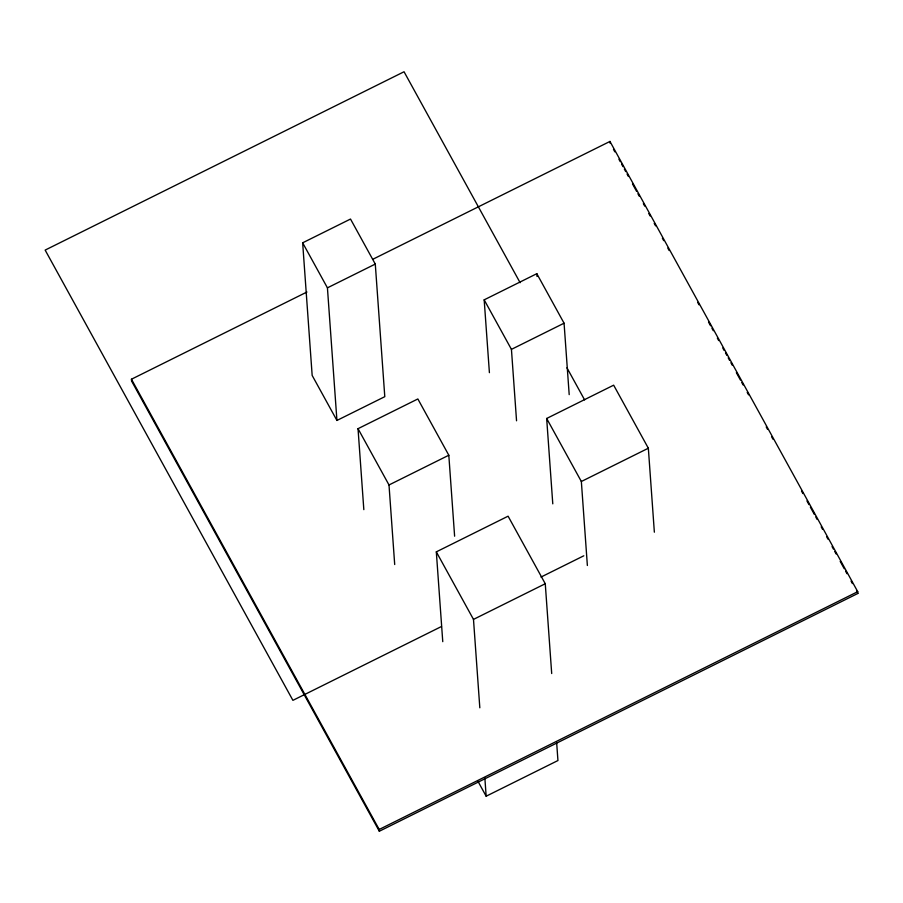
<?xml version="1.0" encoding="UTF-8"?>
<svg xmlns="http://www.w3.org/2000/svg" width="903" height="903" viewBox="0 0 903 903"><rect width="100%" height="100%" fill="white"/><g stroke="black" fill="none" stroke-linecap="round" stroke-linejoin="round"><path stroke-width="1.35" d="M302.652 242.817L350.511 219.045L375.287 264.071L384.791 396.677L336.932 420.448L312.167 375.434L302.652 242.817L327.428 287.843L336.932 420.448M372.6 259.387L609.965 141.432L857.726 591.679L857.85 593.452L379.328 831.245L131.567 380.998L131.443 379.226L306.941 292.019M327.428 287.843L375.287 264.071M489.403 372.668L484.177 299.841L536.822 273.688L564.07 323.206L569.195 394.634M516.55 420.787L511.437 349.371L564.07 323.206M363.83 509.642L358.028 428.688L417.852 398.957L448.814 455.236L454.615 536.201M394.701 564.533L389.001 484.967L448.814 455.236M552.783 503.851L546.665 418.473L613.656 385.175L648.343 448.215L654.359 532.194M442.763 641.672L436.318 551.857L508.096 516.189L545.265 583.733L551.699 673.536M587.368 565.492L581.351 481.502L648.343 448.215M441.499 626.501L292.911 700.344L45.15 250.097L404.047 71.755L520.117 282.695M540.987 577.073L583.801 555.796M479.82 707.805L473.488 619.402L545.265 583.733M379.328 831.245L379.192 829.473L857.726 591.679M478.048 781.467L486.153 796.209L557.941 760.54L556.632 742.3M613.487 149.367L614.841 151.839M618.916 159.233L620.271 161.705M621.636 164.177L622.991 166.637M624.345 169.109L625.711 171.57M627.066 174.042L628.42 176.503M632.495 183.907L636.57 191.312M637.924 193.773L639.279 196.244M643.354 203.649L644.708 206.11M648.783 213.514L650.137 215.986M654.212 223.38L655.578 225.852M662.362 238.189L663.716 240.649M667.791 248.054L669.146 250.526M697.658 302.336L699.012 304.796M708.516 322.066L710.559 325.769M711.914 328.24L713.268 330.701M717.343 338.106L718.698 340.566M722.772 347.971L724.127 350.443M725.493 352.904L726.847 355.376M728.202 357.836L729.556 360.308M730.922 362.78L732.277 365.241M736.351 372.646L740.426 380.05M741.781 382.511L743.135 384.983M747.21 392.376L748.564 394.848M766.218 426.916L767.573 429.388M771.647 436.792L773.002 439.253M801.514 491.063L802.869 493.535M806.943 500.928L808.975 504.63M810.33 507.102L814.404 514.507M815.77 516.967L817.125 519.439M821.199 526.833L822.554 529.305M826.629 536.709L827.983 539.17M832.058 546.575L833.413 549.047M834.767 551.507L836.133 553.979M840.196 561.373L844.271 568.777M845.637 571.249L846.991 573.71M851.066 581.114L852.421 583.586M856.495 590.98L857.85 593.452M566.949 367.803L584.602 399.882M484.177 299.841L511.437 349.371M546.665 418.473L581.351 481.502M436.318 551.857L473.488 619.402M358.028 428.688L389.001 484.967M131.443 379.226L379.192 829.473M609.965 141.432L610.089 143.205M536.822 273.688L537.025 276.487M484.855 777.968L486.153 796.209"/></g></svg>
